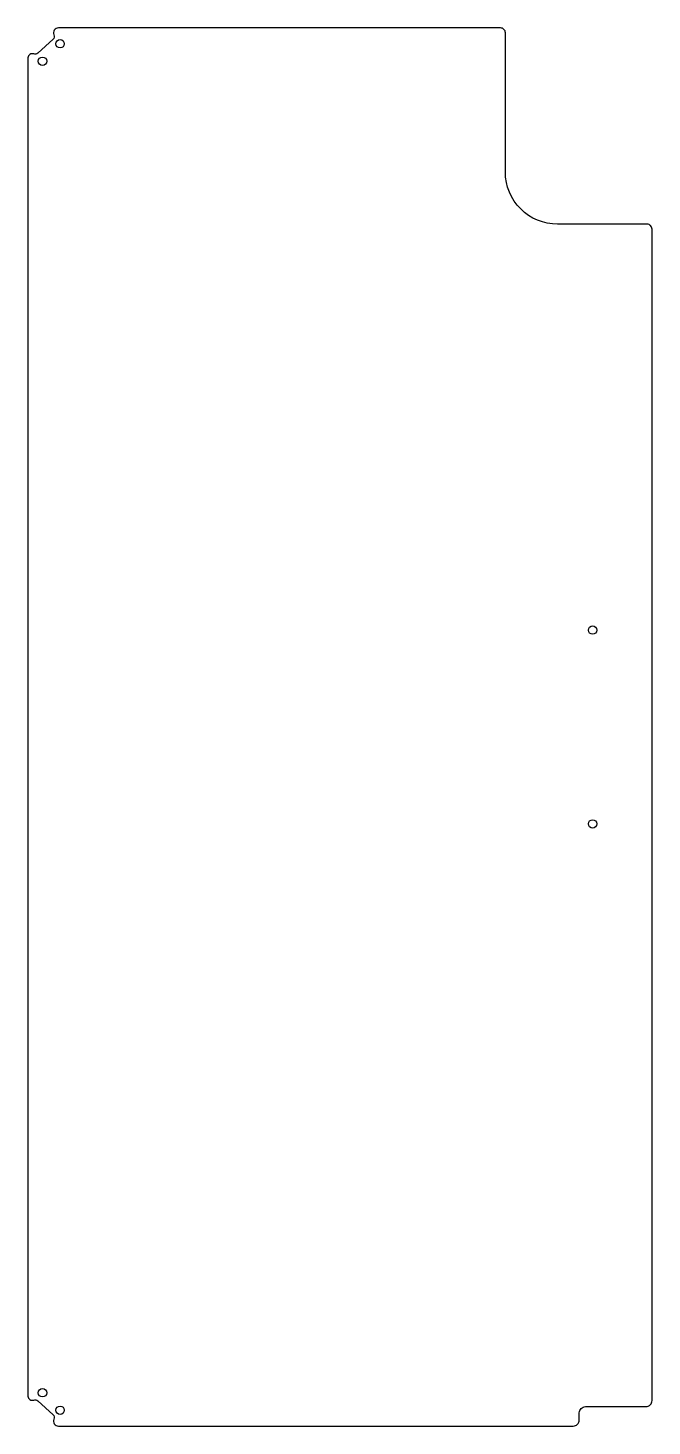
# Model space of a CAD drawing. Header units: millimetres. Extents: x -259 to -1, y 21 to 598.
import ezdxf

# ---------------------------------------------------------------- set-up
doc = ezdxf.new("R2010")
doc.units = ezdxf.units.MM
doc.layers.get('0').update_dxf_attribs({"linetype": 'CONTINUOUS'})

msp = doc.modelspace()

# ---------------------------------------------------------------- linework, layer by layer
msp.add_lwpolyline([(-3.5, 29.5, 0.414214), (-1, 32), (-1, 515.5, 0.414214), (-3, 517.5), (-40, 517.5, -0.414214), (-61.5, 539), (-61.5, 596.5, 0.414214), (-63.5, 598.5), (-245.95, 598.5, 0.546487), (-247.77, 595.67, -0.325222), (-248.15, 593.82), (-254.42, 588.06, -0.288969), (-256.1, 587.76, 0.531201), (-258.5, 586.13), (-258.5, 33.87, 0.531202), (-256.1, 32.24, -0.288969), (-254.42, 31.94), (-248.15, 26.18, -0.325222), (-247.77, 24.33, 0.546487), (-245.95, 21.5), (-33.5, 21.5, 0.414214), (-31, 24), (-31, 27, -0.414214), (-28.5, 29.5)], format="xyb", close=True)
for centre in [(-245.25, 592), (-252.5, 584.75), (-25.5, 350), (-25.5, 270), (-252.5, 35.25), (-245.25, 28)]:
    msp.add_circle(centre, 1.75)

doc.saveas('drawing.dxf')
